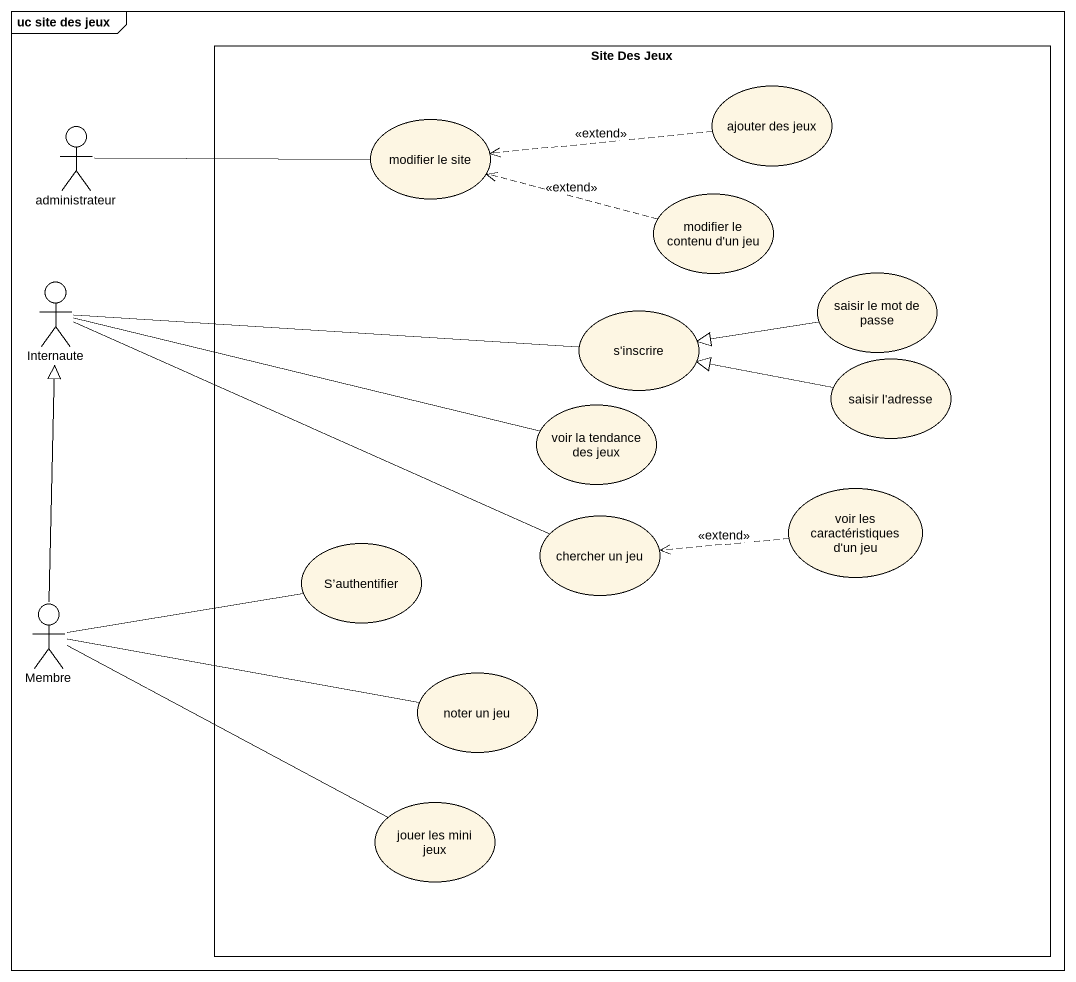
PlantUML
@startuml
mainframe uc site des jeux
rectangle "Site Des Jeux" as Site_Des_Jeux {
  usecase "modifier le site" as modifier_le_site
  usecase "ajouter des jeux" as ajouter_des_jeux
  usecase "modifier le contenu d'un jeu" as modifier_le_contenu_d_un_jeu
  usecase "saisir le mot de passe" as saisir_le_mot_de_passe
  usecase "s'inscrire" as s_inscrire
  usecase "saisir l'adresse" as saisir_l_adresse
  usecase "voir la tendance des jeux" as voir_la_tendance_des_jeux
  usecase "voir les caractéristiques d'un jeu" as voir_les_caractéristiques_d
  usecase "S’authentifier" as S_authentifier
  usecase "chercher un jeu" as chercher_un_jeu
  usecase "noter un jeu" as noter_un_jeu
  usecase "jouer les mini jeux" as jouer_les_mini_jeux
}
actor administrateur
actor Internaute
actor Membre
administrateur -right- modifier_le_site
ajouter_des_jeux .left.> modifier_le_site : <<extend>>
modifier_le_contenu_d_un_jeu .left.> modifier_le_site : <<extend>>
Internaute -right- s_inscrire
Internaute -right- voir_la_tendance_des_jeux
Internaute -right- chercher_un_jeu
saisir_le_mot_de_passe -left-|> s_inscrire
saisir_l_adresse -left-|> s_inscrire
voir_les_caractéristiques_d .left.> chercher_un_jeu : <<extend>>
Membre -up-|> Internaute
Membre -right- S_authentifier
Membre -right- noter_un_jeu
Membre -right- jouer_les_mini_jeux
@enduml
